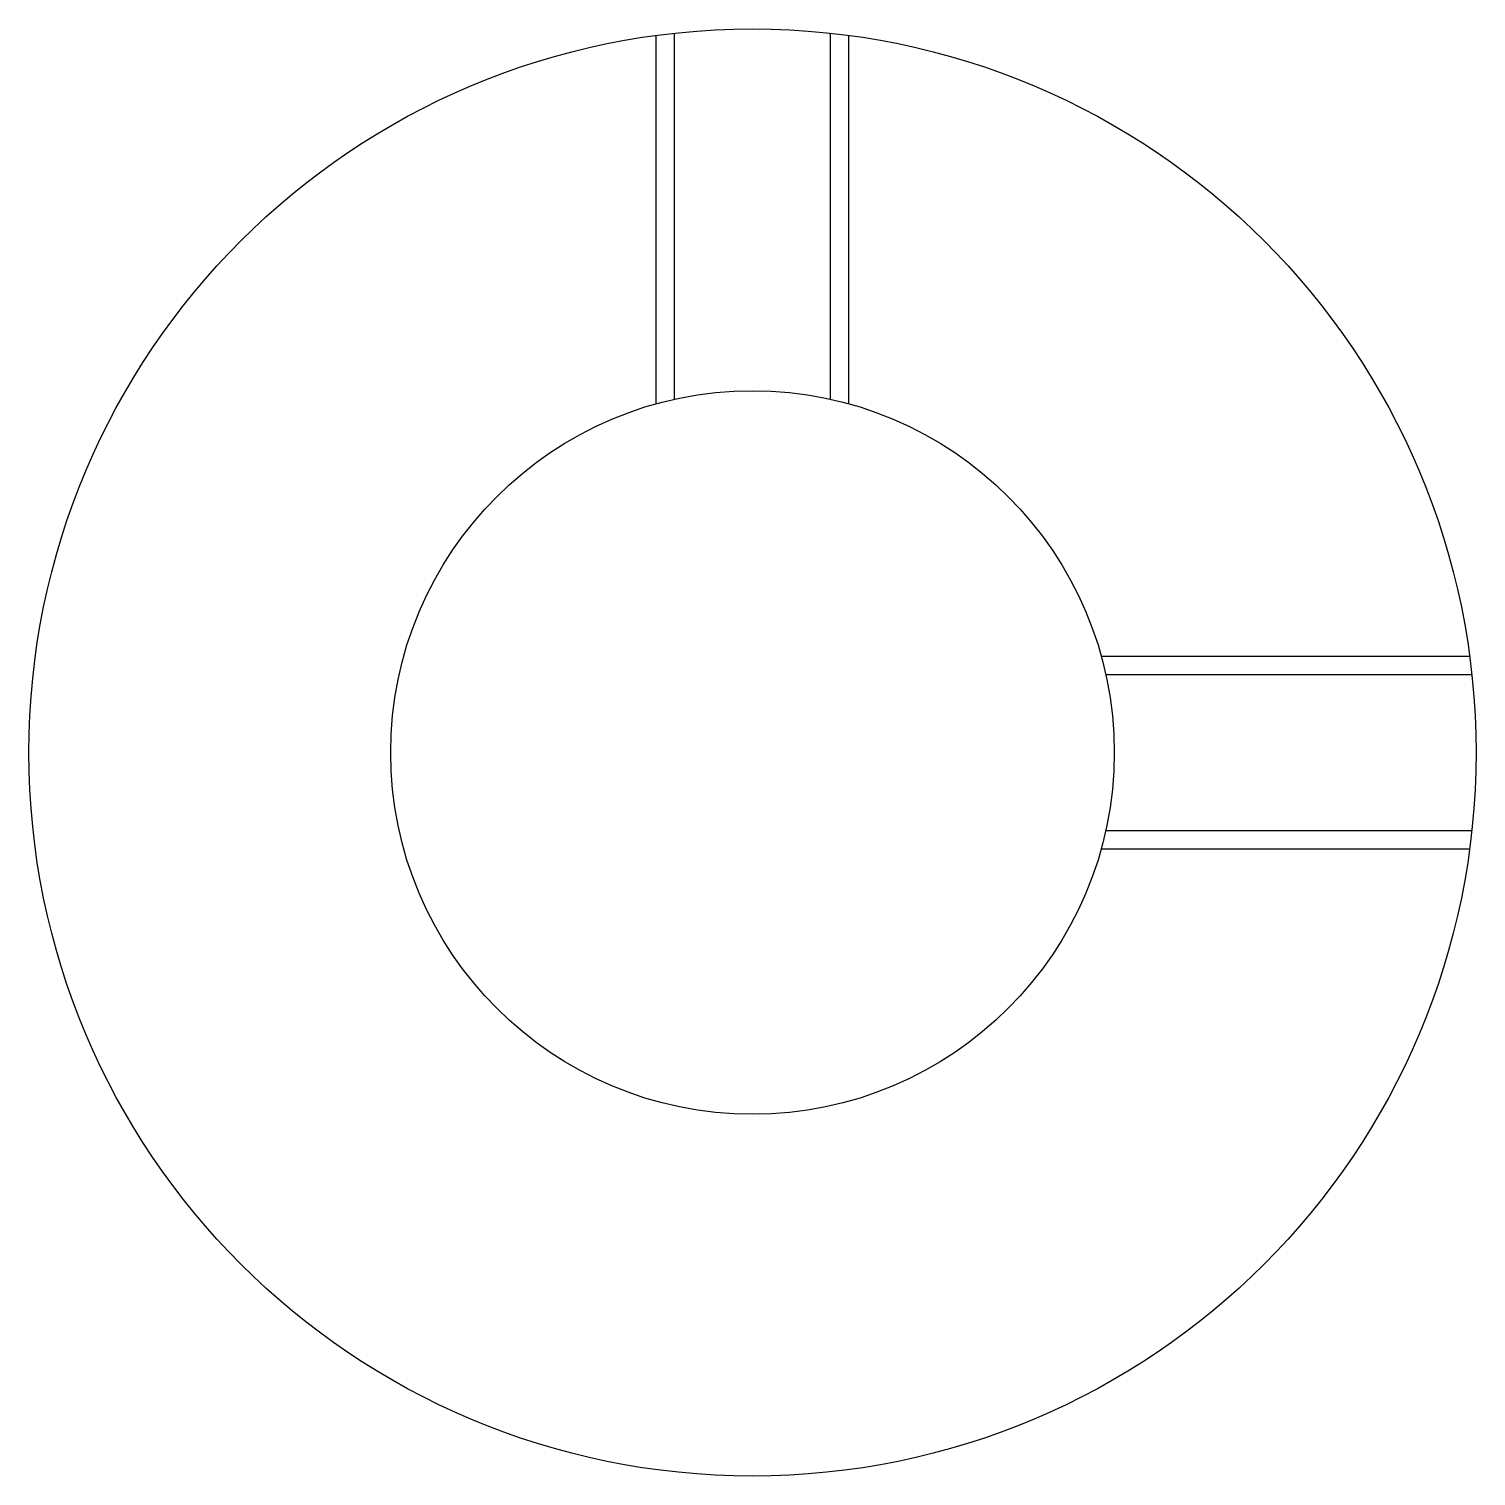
# Model space of a CAD drawing. Header units: metres. Extents: x 132 to 334, y 110 to 155.
# Drawn here: x 304.24 to 334.24, y 117.88 to 147.88 of the extents above.
import ezdxf

# ---------------------------------------------------------------- set-up
doc = ezdxf.new("R2010")
doc.units = ezdxf.units.M

msp = doc.modelspace()

# ---------------------------------------------------------------- linework, layer by layer
at = {"color": 4}
for points in [[(317.239136, 140.108841), (317.239136, 147.746506)], [(317.619141, 140.203384), (317.619141, 147.792694)], [(320.859131, 140.203384), (320.859131, 147.792694)], [(321.239136, 140.108841), (321.239136, 147.746506)], [(326.467529, 134.880432), (334.105225, 134.880432)], [(326.562073, 134.500427), (334.151398, 134.500427)], [(326.562073, 131.260437), (334.151398, 131.260437)], [(326.467529, 130.880432), (334.105225, 130.880432)]]:
    msp.add_lwpolyline(points, dxfattribs=at)
for radius in [15, 7.5]:
    msp.add_circle((319.239136, 132.880432), radius, dxfattribs=at)

doc.saveas('drawing.dxf')
